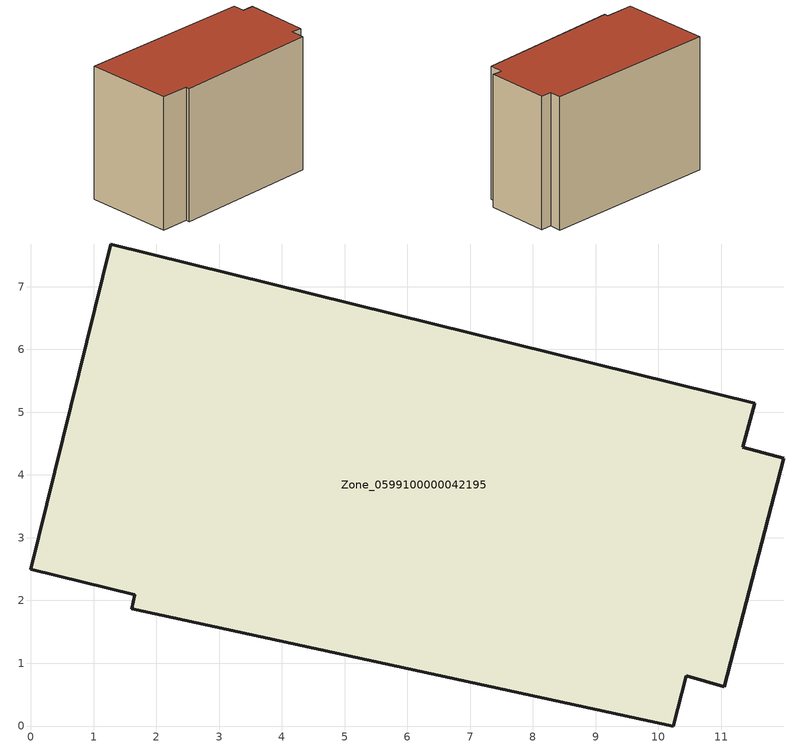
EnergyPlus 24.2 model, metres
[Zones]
Zone_0599100000042195
 floor ground (C_G): 0,2.5 1.28,7.68 11.53,5.14 11.35,4.44 11.99,4.27 11.04,0.63 10.45,0.8 10.23,0 1.61,1.87 1.66,2.09 z0
 wall outside (C_F): 1.61,1.87 10.23,0 10.45,0.8 11.04,0.63 11.99,4.27 11.35,4.44 11.53,5.14 1.28,7.68 0,2.5 1.66,2.09 1.61,1.87 z0:7.95
 roof outside (C_R): 1.28,7.68 0,2.5 1.66,2.09 1.61,1.87 10.23,0 10.45,0.8 11.04,0.63 11.99,4.27 11.35,4.44 11.53,5.14 z7.95
[BUILDING]
Pand.0599100000042195: North Axis=0; Terrain=City; Loads Convergence Tolerance Value=0.04; Temperature Convergence Tolerance Value=0.4; Solar Distribution=FullExterior; Maximum Number of Warmup Days=25; Minimum Number of Warmup Days=1
[Site:Location]
Rotterdam.The.Hague.AP_ZH_NLD Design_Conditions: Latitude=51.96; Longitude=4.45; Time Zone=1; Elevation=-4.5
[SITE:GROUNDTEMPERATURE:BUILDINGSURFACE]
18, 18, 18, 18, 18, 18, 18, 18, 18, 18, 18, 18
[MATERIAL] Thermal Absorptance=0.9; Solar Absorptance=0.7; Visible Absorptance=0.7
Name | Roughness | Thickness | Conductivity | Density | Specific Heat
G.TC.1946 | MediumSmooth | 0.15 | 1 | 540 | 1210
F.TC.1946 | Rough | 0.3 | 0.857143 | 1920 | 840
R.TC.1946 | MediumRough | 0.2 | 0.909091 | 1500 | 1000
[CONSTRUCTION]
C_G: G.TC.1946
C_F: F.TC.1946
C_R: R.TC.1946
[ZONE]
Zone_0599100000042195: Type=1; Multiplier=1; Ceiling Height=Autocalculate; Volume=Autocalculate; Floor Area=autocalculate; Part of Total Floor Area=Yes
[ZONEINFILTRATION:DESIGNFLOWRATE]
Infil_Zone_0599100000042195: Zone or ZoneList or Space or SpaceList=Zone_0599100000042195; Schedule=AlwaysOn; Design Flow Rate Calculation Method=Flow/Area; Flow Rate per Floor Area=0.003; Constant Term Coefficient=1; Temperature Term Coefficient=0; Velocity Term Coefficient=0; Velocity Squared Term Coefficient=0
[HVACTEMPLATE:ZONE:IDEALLOADSAIRSYSTEM]
Zone_0599100000042195: Maximum Heating Supply Air Temperature=50; Minimum Cooling Supply Air Temperature=13; Maximum Heating Supply Air Humidity Ratio=0.0156; Minimum Cooling Supply Air Humidity Ratio=0.0077; Heating Limit=NoLimit; Cooling Limit=NoLimit; Dehumidification Control Type=ConstantSensibleHeatRatio; Cooling Sensible Heat Ratio=0.7; Dehumidification Setpoint=60; Humidification Control Type=None; Humidification Setpoint=30; Outdoor Air Method=None; Outdoor Air Flow Rate per Person=0.00944; Outdoor Air Flow Rate per Zone Floor Area=0; Outdoor Air Flow Rate per Zone=0; Demand Controlled Ventilation Type=None; Outdoor Air Economizer Type=NoEconomizer; Heat Recovery Type=None; Sensible Heat Recovery Effectiveness=0.7; Latent Heat Recovery Effectiveness=0.65
[ZONECONTROL:THERMOSTAT]
ThermostatControl_Zone_0599100000042195: Zone or ZoneList=Zone_0599100000042195; Control Type Schedule=DualSetpointControlType; Control 1=Thermostat_Zone_0599100000042195; Temperature Difference Between Cutout And Setpoint=0
[THERMOSTATSETPOINT:DUALSETPOINT]
Thermostat_Zone_0599100000042195: Heating Setpoint Temperature Schedule=HeatingSetpoint_Zone_0599100000042195; Cooling Setpoint Temperature Schedule=CoolingSetpoint_Zone_0599100000042195
[SCHEDULE:COMPACT]
HeatingSetpoint_Zone_0599100000042195: Through: 12/31, For: AllDays, Until: 24:00, 21
CoolingSetpoint_Zone_0599100000042195: Through: 12/31, For: AllDays, Until: 24:00, 24
DualSetpointControlType: Through: 12/31, For: AllDays, Until: 24:00, 4
AlwaysOn: Through: 12/31, For: AllDays, Until: 24:00, 1
